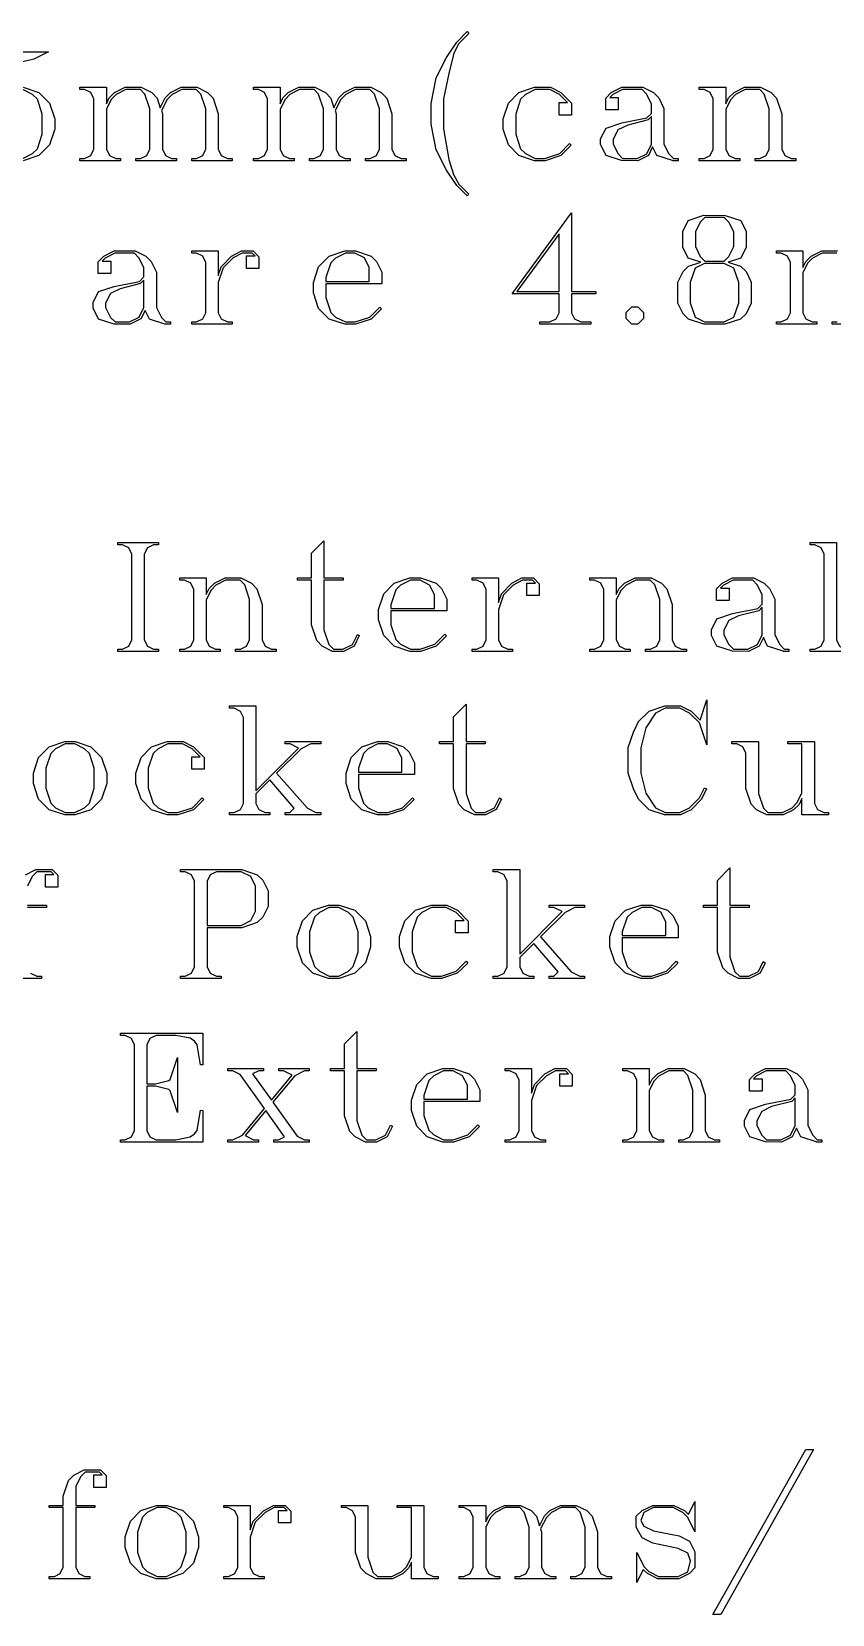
# Model space of a CAD drawing. Header units: millimetres. Extents: x 28 to 1015, y -391 to 146.
# Drawn here: x 409.2 to 519.3, y -391.3 to -173.6 of the extents above; entities that cross this region are included whole.
import ezdxf

# ---------------------------------------------------------------- set-up
doc = ezdxf.new("R2010")
doc.units = ezdxf.units.MM
for name, color, linetype in [('External Cut', 1, 'Continuous'), ('Internal Cut', 5, 'Continuous'), ('Kerf Pocket Cut 3mm', 6, 'Continuous'), ('Pocket Cut 1.1mm', 3, 'Continuous')]:
    doc.layers.add(name, color=color, linetype=linetype)

msp = doc.modelspace()

# ---------------------------------------------------------------- linework, layer by layer
at = {"flags": 128}
for points in [[(469.31567, -195.983381), (469.081599, -196.227204), (467.657672, -194.783771), (466.263004, -192.686892), (464.84883, -189.878049), (464.146619, -186.34749), (464.146619, -183.509389), (464.84883, -179.97883), (466.263004, -177.160234), (467.657672, -175.043849), (469.081599, -173.619922), (469.31567, -173.863745), (467.940507, -175.238908), (467.267555, -176.594564), (466.565345, -179.374148), (465.863134, -182.855943), (465.863134, -187.000936), (466.565345, -191.184941), (467.238296, -193.252562), (467.940507, -194.608218), (469.31567, -195.983381)], [(403.668726, -176.38), (411.480819, -176.38), (409.461964, -177.394304), (406.633615, -178.096515)], [(407.969766, -191.058153), (409.305917, -190.385202), (409.969116, -189.741508), (410.642068, -187.703147), (410.642068, -184.952822), (409.969116, -182.91446), (409.305917, -182.270767), (407.969766, -181.588062)], [(408.028283, -181.275969), (410.18368, -181.987932), (411.646619, -183.450871), (412.358583, -185.606268), (412.358583, -187.049701)], [(436.789662, -191.38), (431.201235, -191.38), (431.201235, -191.058153), (431.854681, -191.058153), (432.712939, -190.638778), (433.132315, -189.78052), (433.132315, -184.250611), (432.459363, -182.21225), (431.835176, -181.588062), (429.835826, -181.588062), (428.499675, -182.270767), (427.846229, -182.933966), (427.026983, -184.484681), (427.163524, -184.904057), (427.163524, -189.78052), (427.5829, -190.638778), (428.441157, -191.058153), (429.104356, -191.058153), (429.104356, -191.38), (423.506177, -191.38), (423.506177, -191.058153), (424.169376, -191.058153), (425.027633, -190.638778), (425.447009, -189.78052), (425.447009, -184.250611), (424.763238, -182.21225), (424.147737, -181.588062), (422.145187, -181.588062), (420.80675, -182.270767), (420.142484, -182.933966), (419.468466, -184.270117), (419.468466, -189.78052), (419.887841, -190.638778), (420.746099, -191.058153), (421.399545, -191.058153), (421.399545, -191.38), (415.820871, -191.38), (415.820871, -191.058153), (416.474317, -191.058153), (417.332575, -190.638778), (417.751951, -189.78052), (417.751951, -182.875449), (417.332575, -182.007438), (416.474317, -181.588062), (415.820871, -181.588062), (415.820871, -181.275969), (419.468466, -181.275969), (419.468466, -183.548401), (419.858887, -182.729155), (420.600567, -181.987932), (422.06442, -181.275969), (424.240694, -181.275969), (425.704547, -181.987932), (426.436474, -182.748661), (426.87566, -184.084811), (427.558822, -182.729155), (428.300502, -181.987932), (429.754602, -181.275969), (431.930876, -181.275969), (433.394729, -181.987932), (434.136409, -182.748661), (434.84883, -184.904057), (434.84883, -189.78052), (435.268205, -190.638778), (436.136216, -191.058153), (436.789662, -191.058153), (436.789662, -191.38)], [(460.68433, -191.38), (455.095904, -191.38), (455.095904, -191.058153), (455.74935, -191.058153), (456.607607, -190.638778), (457.026983, -189.78052), (457.026983, -184.250611), (456.354031, -182.21225), (455.729844, -181.588062), (453.730494, -181.588062), (452.394343, -182.270767), (451.740897, -182.933966), (450.921651, -184.484681), (451.058192, -184.904057), (451.058192, -189.78052), (451.477568, -190.638778), (452.335826, -191.058153), (452.999025, -191.058153), (452.999025, -191.38), (447.400845, -191.38), (447.400845, -191.058153), (448.064044, -191.058153), (448.922302, -190.638778), (449.341678, -189.78052), (449.341678, -184.250611), (448.657906, -182.21225), (448.042405, -181.588062), (446.039855, -181.588062), (444.701418, -182.270767), (444.037153, -182.933966), (443.363134, -184.270117), (443.363134, -189.78052), (443.78251, -190.638778), (444.640767, -191.058153), (445.294213, -191.058153), (445.294213, -191.38), (439.71554, -191.38), (439.71554, -191.058153), (440.368986, -191.058153), (441.227243, -190.638778), (441.646619, -189.78052), (441.646619, -182.875449), (441.227243, -182.007438), (440.368986, -181.588062), (439.71554, -181.588062), (439.71554, -181.275969), (443.363134, -181.275969), (443.363134, -183.548401), (443.753556, -182.729155), (444.495235, -181.987932), (445.959089, -181.275969), (448.135362, -181.275969), (449.599216, -181.987932), (450.331142, -182.748661), (450.770329, -184.084811), (451.453491, -182.729155), (452.19517, -181.987932), (453.649271, -181.275969), (455.825545, -181.275969), (457.289398, -181.987932), (458.031077, -182.748661), (458.743498, -184.904057), (458.743498, -189.78052), (459.162874, -190.638778), (460.030884, -191.058153), (460.68433, -191.058153), (460.68433, -191.38)], [(483.467165, -185.089363), (481.75065, -185.089363), (481.75065, -183.372848), (482.921001, -183.372848), (481.809168, -182.270767), (480.463264, -181.588062), (478.454161, -181.588062), (477.108257, -182.270767), (476.454811, -182.91446), (475.772107, -184.952822), (475.772107, -187.703147), (476.454811, -189.741508), (477.108257, -190.385202), (478.454161, -191.058153), (479.790312, -191.058153), (481.828674, -190.385202), (483.18433, -189.000286), (483.428153, -189.244109), (481.98472, -190.658283), (479.829324, -191.38), (478.385891, -191.38), (476.230494, -190.658283), (474.777308, -189.205098), (474.055592, -187.049701), (474.055592, -185.606268), (474.777308, -183.450871), (476.230494, -181.987932), (478.385891, -181.275969), (480.55104, -181.275969), (482.004226, -181.987932), (483.467165, -183.470377), (483.467165, -185.089363)], [(498.11606, -191.38), (497.355332, -191.38), (497.335826, -191.360494), (495.199935, -190.658283), (494.614759, -189.478179), (494.039337, -190.638778), (492.556892, -191.38), (490.342978, -191.360494), (488.207087, -190.658283), (487.465865, -189.166086), (487.465865, -188.385852), (488.207087, -186.883901), (490.38199, -186.162185), (493.834525, -185.489233), (494.458713, -184.865046), (494.458713, -183.567906), (493.776008, -182.231756), (493.161573, -181.588062), (490.460013, -181.588062), (489.123862, -182.270767), (488.704486, -182.670637), (489.88459, -182.670637), (489.88459, -184.387152), (488.168075, -184.387152), (488.168075, -182.768166), (488.928804, -181.987932), (490.38199, -181.275969), (493.259103, -181.275969), (494.712289, -181.987932), (495.453511, -182.729155), (496.175228, -184.192094), (496.175228, -189.078309), (496.857932, -190.424213), (497.472367, -191.058153), (498.11606, -191.058153), (498.11606, -191.38)], [(514.31567, -191.38), (508.71749, -191.38), (508.71749, -191.058153), (509.380689, -191.058153), (510.238947, -190.638778), (510.658322, -189.78052), (510.658322, -184.250611), (509.974551, -182.21225), (509.35905, -181.588062), (507.3565, -181.588062), (506.018063, -182.270767), (505.353798, -182.933966), (504.679779, -184.270117), (504.679779, -189.78052), (505.099155, -190.638778), (505.957412, -191.058153), (506.610858, -191.058153), (506.610858, -191.38), (501.032185, -191.38), (501.032185, -191.058153), (501.685631, -191.058153), (502.543888, -190.638778), (502.963264, -189.78052), (502.963264, -182.875449), (502.543888, -182.007438), (501.685631, -181.588062), (501.032185, -181.588062), (501.032185, -181.275969), (504.679779, -181.275969), (504.679779, -183.548401), (505.070353, -182.729155), (505.81249, -181.987932), (507.27741, -181.275969), (509.455055, -181.275969), (510.919823, -181.987932), (511.652207, -182.748661), (512.374837, -184.904057), (512.374837, -189.78052), (512.794213, -190.638778), (513.652471, -191.058153), (514.31567, -191.058153), (514.31567, -191.38)], [(412.358583, -187.049701), (411.646619, -189.205098), (410.18368, -190.658283), (408.028283, -191.38)], [(494.458713, -189.078309), (494.458713, -185.303927), (494.000325, -185.772068), (491.18173, -186.484031), (489.845579, -187.14723), (489.18238, -188.463875), (489.18238, -189.078309), (489.865085, -190.424213), (490.479519, -191.058153), (492.478869, -191.058153), (493.795514, -190.404707), (494.458713, -189.078309)], [(486.797789, -209.686242), (483.462289, -209.686242), (483.462289, -212.28052), (483.881664, -213.138778), (484.739922, -213.558153), (486.095579, -213.558153), (486.095579, -213.88), (479.112484, -213.88), (479.112484, -213.558153), (480.46814, -213.558153), (481.326398, -213.138778), (481.745774, -212.28052), (481.745774, -209.686242), (475.29909, -209.686242), (483.462289, -198.558153), (483.462289, -209.364395), (486.797789, -209.364395), (486.797789, -209.686242)], [(508.176203, -210.963875), (507.464239, -212.417061), (506.703511, -213.158283), (504.56762, -213.88), (501.671001, -213.860494), (499.554616, -213.158283), (498.793888, -212.417061), (498.072172, -210.963875), (498.072172, -208.086762), (498.793888, -206.633576), (499.554616, -205.892354), (501.23212, -205.326684), (499.505852, -204.770767), (498.774382, -203.27857), (498.774382, -201.093914), (499.505852, -199.601717), (501.671001, -198.88), (504.606632, -198.899506), (506.742523, -199.601717), (507.483745, -201.093914), (507.483745, -203.27857), (506.742523, -204.770767), (505.026008, -205.326684), (506.703511, -205.892354), (507.464239, -206.633576), (508.176203, -208.086762), (508.176203, -210.963875)], [(505.76723, -203.190793), (505.76723, -201.171938), (505.084525, -199.835787), (504.460338, -199.201847), (501.788036, -199.201847), (501.163849, -199.835787), (500.490897, -201.171938), (500.490897, -203.190793), (501.163849, -204.536697), (501.788036, -205.170637), (504.460338, -205.170637), (505.084525, -204.536697), (505.76723, -203.190793)], [(481.745774, -209.364395), (481.745774, -201.435267), (475.942783, -209.364395), (481.745774, -209.364395)], [(428.289987, -213.88), (427.529259, -213.88), (427.509753, -213.860494), (425.373862, -213.158283), (424.788687, -211.978179), (424.213264, -213.138778), (422.730819, -213.88), (420.516905, -213.860494), (418.381014, -213.158283), (417.639792, -211.666086), (417.639792, -210.885852), (418.381014, -209.383901), (420.555917, -208.662185), (424.008453, -207.989233), (424.63264, -207.365046), (424.63264, -206.067906), (423.949935, -204.731756), (423.335501, -204.088062), (420.63394, -204.088062), (419.297789, -204.770767), (418.878414, -205.170637), (420.058518, -205.170637), (420.058518, -206.887152), (418.342003, -206.887152), (418.342003, -205.268166), (419.102731, -204.487932), (420.555917, -203.775969), (423.43303, -203.775969), (424.886216, -204.487932), (425.627438, -205.229155), (426.349155, -206.692094), (426.349155, -211.578309), (427.03186, -212.924213), (427.646294, -213.558153), (428.289987, -213.558153), (428.289987, -213.88)], [(440.451886, -206.194694), (438.735371, -206.194694), (438.735371, -204.468427), (439.915475, -204.468427), (439.535111, -204.088062), (438.129165, -204.088062), (436.887496, -204.751261), (435.528334, -206.106918), (434.853706, -208.14528), (434.853706, -212.28052), (435.273082, -213.138778), (436.131339, -213.558153), (436.784785, -213.558153), (436.784785, -213.88), (431.206112, -213.88), (431.206112, -213.558153), (431.859558, -213.558153), (432.717815, -213.138778), (433.137191, -212.28052), (433.137191, -205.375449), (432.717815, -204.507438), (431.859558, -204.088062), (431.206112, -204.088062), (431.206112, -203.775969), (434.853706, -203.775969), (434.853706, -207.150481), (435.244433, -205.950871), (436.690456, -204.507438), (438.048551, -203.775969), (439.650774, -203.775969), (440.451886, -204.575709), (440.451886, -206.194694)], [(457.353706, -208.291573), (449.658648, -208.291573), (449.658648, -210.203147), (450.341352, -212.241508), (450.994798, -212.885202), (452.340702, -213.558153), (453.676853, -213.558153), (455.715215, -212.885202), (457.070871, -211.500286), (457.314694, -211.744109), (455.871261, -213.158283), (453.715865, -213.88), (452.272432, -213.88), (450.117035, -213.158283), (448.663849, -211.705098), (447.942133, -209.549701), (447.942133, -208.106268), (448.663849, -205.950871), (450.117035, -204.487932), (452.272432, -203.775969), (453.715865, -203.775969), (455.871261, -204.487932), (456.63199, -205.229155), (457.353706, -206.692094), (457.353706, -208.291573)], [(455.637191, -207.969727), (455.637191, -206.067906), (454.973992, -204.751261), (453.657347, -204.088062), (452.340702, -204.088062), (450.994798, -204.770767), (450.341352, -205.41446), (449.658648, -207.452822), (449.658648, -207.969727), (455.637191, -207.969727)], [(519.965357, -204.088062), (517.962807, -204.088062), (516.62437, -204.770767), (515.960104, -205.433966), (515.286086, -206.770117), (515.286086, -212.28052), (515.705462, -213.138778), (516.563719, -213.558153), (517.217165, -213.558153), (517.217165, -213.88), (511.638492, -213.88), (511.638492, -213.558153), (512.291938, -213.558153), (513.150195, -213.138778), (513.569571, -212.28052), (513.569571, -205.375449), (513.150195, -204.507438), (512.291938, -204.088062), (511.638492, -204.088062), (511.638492, -203.775969), (515.286086, -203.775969), (515.286086, -206.048401), (515.676508, -205.229155), (516.418187, -204.487932), (517.88204, -203.775969), (520.058314, -203.775969)], [(506.459688, -210.905358), (506.459688, -208.14528), (505.786736, -206.14593), (504.479844, -205.492484), (501.768531, -205.492484), (500.471391, -206.14593), (499.788687, -208.14528), (499.788687, -210.905358), (500.471391, -212.904707), (501.768531, -213.558153), (504.479844, -213.558153), (505.786736, -212.904707), (506.459688, -210.905358)], [(424.63264, -211.578309), (424.63264, -207.803927), (424.174252, -208.272068), (421.355657, -208.984031), (420.019506, -209.64723), (419.356307, -210.963875), (419.356307, -211.578309), (420.039012, -212.924213), (420.653446, -213.558153), (422.652796, -213.558153), (423.969441, -212.904707), (424.63264, -211.578309)], [(493.381014, -213.08026), (492.581274, -213.88), (491.762029, -213.88), (490.962289, -213.08026), (490.962289, -212.261014), (491.762029, -211.461274), (492.581274, -211.461274), (493.381014, -212.261014), (493.381014, -213.08026)], [(524.921977, -213.88), (519.323797, -213.88), (519.323797, -213.558153), (519.986996, -213.558153)], [(516.768531, -368.657347), (504.001951, -391.342653), (502.919376, -391.342653), (515.685956, -368.657347), (516.768531, -368.657347)], [(419.43433, -373.875163), (417.717815, -373.875163), (417.717815, -372.158648), (418.897919, -372.158648), (418.517555, -371.778283), (416.542893, -371.778283), (415.916115, -372.412224), (415.240572, -373.748375), (415.240572, -376.352406), (417.873862, -376.352406), (417.873862, -376.664499), (415.240572, -376.664499), (415.240572, -384.856957), (415.659948, -385.715215), (416.518205, -386.13459), (417.171651, -386.13459), (417.171651, -386.456437), (411.592978, -386.456437), (411.592978, -386.13459), (412.3342, -386.13459), (413.085176, -385.73472), (413.524057, -384.856957), (413.524057, -376.664499), (411.592978, -376.664499), (411.592978, -376.352406), (413.524057, -376.352406), (413.524057, -375.094278), (414.244555, -372.938882), (414.984558, -372.178153), (416.415952, -371.456437), (418.635962, -371.456437), (419.43433, -372.256177), (419.43433, -373.875163)], [(432.142393, -382.126138), (431.430429, -384.281534), (429.96749, -385.73472), (427.812094, -386.456437), (426.368661, -386.456437), (424.213264, -385.73472), (422.760078, -384.281534), (422.038362, -382.126138), (422.038362, -380.682705), (422.760078, -378.527308), (424.213264, -377.064369), (426.368661, -376.352406), (427.812094, -376.352406), (429.96749, -377.064369), (431.430429, -378.527308), (432.142393, -380.682705), (432.142393, -382.126138)], [(444.850455, -378.771131), (443.13394, -378.771131), (443.13394, -377.044863), (444.314044, -377.044863), (443.93368, -376.664499), (442.527735, -376.664499), (441.286066, -377.327698), (439.926904, -378.683355), (439.252276, -380.721717), (439.252276, -384.856957), (439.671651, -385.715215), (440.529909, -386.13459), (441.183355, -386.13459), (441.183355, -386.456437), (435.604681, -386.456437), (435.604681, -386.13459), (436.258127, -386.13459), (437.116385, -385.715215), (437.535761, -384.856957), (437.535761, -377.951886), (437.116385, -377.083875), (436.258127, -376.664499), (435.604681, -376.664499), (435.604681, -376.352406), (439.252276, -376.352406), (439.252276, -379.726918), (439.643002, -378.527308), (441.089026, -377.083875), (442.447121, -376.352406), (444.049344, -376.352406), (444.850455, -377.152146), (444.850455, -378.771131)], [(465.087776, -386.456437), (461.430429, -386.456437), (461.430429, -384.184005), (461.030559, -384.993498), (460.289337, -385.73472), (458.836151, -386.456437), (456.592978, -386.436931), (455.198309, -385.73472), (454.457087, -384.973992), (453.735371, -382.818596), (453.735371, -377.951886), (453.315995, -377.083875), (452.457737, -376.664499), (451.804291, -376.664499), (451.804291, -376.352406), (455.451886, -376.352406), (455.451886, -383.481795), (456.125904, -385.520156), (456.751158, -386.13459), (458.743955, -386.13459), (460.092145, -385.461638), (460.746658, -384.79844), (461.430429, -383.462289), (461.430429, -376.664499), (459.489597, -376.664499), (459.489597, -376.352406), (463.146944, -376.352406), (463.146944, -384.856957), (463.56632, -385.715215), (464.424577, -386.13459), (465.087776, -386.13459), (465.087776, -386.456437)], [(488.972692, -386.456437), (483.384265, -386.456437), (483.384265, -386.13459), (484.037711, -386.13459), (484.895969, -385.715215), (485.315345, -384.856957), (485.315345, -379.327048), (484.642393, -377.288687), (484.018205, -376.664499), (482.018856, -376.664499), (480.682705, -377.347204), (480.029259, -378.010403), (479.210013, -379.561118), (479.346554, -379.980494), (479.346554, -384.856957), (479.76593, -385.715215), (480.624187, -386.13459), (481.287386, -386.13459), (481.287386, -386.456437), (475.689207, -386.456437), (475.689207, -386.13459), (476.352406, -386.13459), (477.210663, -385.715215), (477.630039, -384.856957), (477.630039, -379.327048), (476.946267, -377.288687), (476.330766, -376.664499), (474.328216, -376.664499), (472.98978, -377.347204), (472.325514, -378.010403), (471.651495, -379.346554), (471.651495, -384.856957), (472.070871, -385.715215), (472.929129, -386.13459), (473.582575, -386.13459), (473.582575, -386.456437), (468.003901, -386.456437), (468.003901, -386.13459), (468.657347, -386.13459), (469.515605, -385.715215), (469.93498, -384.856957), (469.93498, -377.951886), (469.515605, -377.083875), (468.657347, -376.664499), (468.003901, -376.664499), (468.003901, -376.352406), (471.651495, -376.352406), (471.651495, -378.624837), (472.041917, -377.805592), (472.783597, -377.064369), (474.24745, -376.352406), (476.423724, -376.352406), (477.887577, -377.064369), (478.619504, -377.825098), (479.05869, -379.161248), (479.741852, -377.805592), (480.483532, -377.064369), (481.937632, -376.352406), (484.113906, -376.352406), (485.577759, -377.064369), (486.319439, -377.825098), (487.03186, -379.980494), (487.03186, -384.856957), (487.451235, -385.715215), (488.319246, -386.13459), (488.972692, -386.13459), (488.972692, -386.456437)], [(500.442133, -384.954486), (499.681404, -385.73472), (498.228218, -386.456437), (495.351105, -386.456437), (493.897919, -385.73472), (493.33225, -385.178804), (492.43498, -386.963589), (492.43498, -382.818596), (493.429779, -384.79844), (494.092978, -385.461638), (495.429129, -386.13459), (498.150195, -386.13459), (499.447334, -385.481144), (499.827698, -383.9987), (499.447334, -382.925878), (498.130689, -382.262679), (494.629389, -381.560468), (493.176203, -380.819246), (492.356957, -379.346554), (492.356957, -377.825098), (493.195709, -377.064369), (494.648895, -376.352406), (497.526008, -376.352406), (498.988947, -377.064369), (499.544863, -377.630039), (500.442133, -375.825748), (500.442133, -379.980494), (499.447334, -378.010403), (498.784135, -377.347204), (497.447984, -376.664499), (494.736671, -376.664499), (493.410273, -377.327698), (493.010403, -378.410273), (493.410273, -379.190507), (494.756177, -379.843953), (498.247724, -380.546164), (499.710663, -381.287386), (500.442133, -382.760078), (500.442133, -384.954486)], [(430.425878, -382.779584), (430.425878, -380.029259), (429.752926, -377.990897), (429.089727, -377.347204), (427.753576, -376.664499), (426.436931, -376.664499), (425.091027, -377.347204), (424.437581, -377.990897), (423.754876, -380.029259), (423.754876, -382.779584), (424.437581, -384.817945), (425.091027, -385.461638), (426.436931, -386.13459), (427.753576, -386.13459), (429.089727, -385.461638), (429.752926, -384.817945), (430.425878, -382.779584)]]:
    msp.add_lwpolyline(points, dxfattribs=at)
at = {"layer": 'External Cut', "flags": 128}
for points in [[(458.806892, -324.205098), (458.094928, -325.638778), (456.612484, -326.38), (455.130039, -326.38), (453.678377, -325.658283), (452.941269, -324.897555), (452.223667, -322.742159), (452.223667, -316.588062), (450.292588, -316.588062), (450.292588, -316.275969), (452.223667, -316.275969), (452.223667, -312.881951), (453.940182, -311.155683), (453.940182, -316.275969), (456.573472, -316.275969), (456.573472, -316.588062), (453.940182, -316.588062), (453.940182, -323.405358), (454.613134, -325.443719), (455.237321, -326.058153), (456.53446, -326.058153), (457.851105, -325.404707), (458.53381, -324.039298), (458.806892, -324.205098)], [(432.717815, -326.38), (421.384915, -326.38), (421.384915, -326.058153), (422.038362, -326.058153), (422.896619, -325.638778), (423.315995, -324.78052), (423.315995, -312.97948), (422.896619, -312.121222), (422.038362, -311.701847), (421.384915, -311.701847), (421.384915, -311.38), (432.717815, -311.38), (432.717815, -315.729805), (432.395969, -315.749311), (431.937581, -312.998986), (431.596229, -312.501586), (431.0013, -312.101717), (429.040962, -311.701847), (426.310143, -311.701847), (425.451886, -312.121222), (425.03251, -312.97948), (425.03251, -318.372848), (426.241873, -318.372848), (428.046164, -317.91446), (428.221717, -317.748661), (429.226268, -314.754512), (429.226268, -322.303277), (428.221717, -319.309129), (428.046164, -319.153082), (426.241873, -318.694694), (425.03251, -318.694694), (425.03251, -324.78052), (425.451886, -325.638778), (426.310143, -326.058153), (429.040962, -326.058153), (431.0013, -325.658283), (431.596229, -325.258414), (431.937581, -324.761014), (432.395969, -322.000936), (432.717815, -322.030195), (432.717815, -326.38)], [(447.376463, -326.38), (442.480494, -326.38), (442.480494, -326.058153), (443.13394, -326.058153), (443.972692, -325.638778), (441.397919, -322.049701), (438.540312, -325.463225), (439.720416, -326.058153), (440.383615, -326.058153), (440.383615, -326.38), (436.189857, -326.38), (436.189857, -326.058153), (436.843303, -326.058153), (438.189207, -325.404707), (441.202861, -321.766866), (437.86736, -317.095215), (436.843303, -316.588062), (436.189857, -316.588062), (436.189857, -316.275969), (441.085826, -316.275969), (441.085826, -316.588062), (440.422627, -316.588062), (439.583875, -317.007438), (442.158648, -320.606268), (445.016255, -317.192744), (443.836151, -316.588062), (443.182705, -316.588062), (443.182705, -316.275969), (447.376463, -316.275969), (447.376463, -316.588062), (446.713264, -316.588062), (445.377113, -317.251261), (442.363459, -320.889103), (445.69896, -325.560754), (446.713264, -326.058153), (447.376463, -326.058153), (447.376463, -326.38)], [(470.851756, -320.791573), (463.156697, -320.791573), (463.156697, -322.703147), (463.839402, -324.741508), (464.492848, -325.385202), (465.838752, -326.058153), (467.174902, -326.058153), (469.213264, -325.385202), (470.568921, -324.000286), (470.812744, -324.244109), (469.369311, -325.658283), (467.213914, -326.38), (465.770481, -326.38), (463.615085, -325.658283), (462.161899, -324.205098), (461.440182, -322.049701), (461.440182, -320.606268), (462.161899, -318.450871), (463.615085, -316.987932), (465.770481, -316.275969), (467.213914, -316.275969), (469.369311, -316.987932), (470.130039, -317.729155), (470.851756, -319.192094), (470.851756, -320.791573)], [(469.135241, -320.469727), (469.135241, -318.567906), (468.472042, -317.251261), (467.155397, -316.588062), (465.838752, -316.588062), (464.492848, -317.270767), (463.839402, -317.91446), (463.156697, -319.952822), (463.156697, -320.469727), (469.135241, -320.469727)], [(483.559818, -318.694694), (481.843303, -318.694694), (481.843303, -316.968427), (483.023407, -316.968427), (482.643043, -316.588062), (481.237098, -316.588062), (479.995428, -317.251261), (478.636267, -318.606918), (477.961638, -320.64528), (477.961638, -324.78052), (478.381014, -325.638778), (479.239272, -326.058153), (479.892718, -326.058153), (479.892718, -326.38), (474.314044, -326.38), (474.314044, -326.058153), (474.96749, -326.058153), (475.825748, -325.638778), (476.245124, -324.78052), (476.245124, -317.875449), (475.825748, -317.007438), (474.96749, -316.588062), (474.314044, -316.588062), (474.314044, -316.275969), (477.961638, -316.275969), (477.961638, -319.650481), (478.352365, -318.450871), (479.798389, -317.007438), (481.156484, -316.275969), (482.758707, -316.275969), (483.559818, -317.075709), (483.559818, -318.694694)], [(503.797139, -326.38), (498.19896, -326.38), (498.19896, -326.058153), (498.862159, -326.058153), (499.720416, -325.638778), (500.139792, -324.78052), (500.139792, -319.250611), (499.45602, -317.21225), (498.840519, -316.588062), (496.837969, -316.588062), (495.499533, -317.270767), (494.835267, -317.933966), (494.161248, -319.270117), (494.161248, -324.78052), (494.580624, -325.638778), (495.438882, -326.058153), (496.092328, -326.058153), (496.092328, -326.38), (490.513654, -326.38), (490.513654, -326.058153), (491.1671, -326.058153), (492.025358, -325.638778), (492.444733, -324.78052), (492.444733, -317.875449), (492.025358, -317.007438), (491.1671, -316.588062), (490.513654, -316.588062), (490.513654, -316.275969), (494.161248, -316.275969), (494.161248, -318.548401), (494.551823, -317.729155), (495.293959, -316.987932), (496.758879, -316.275969), (498.936525, -316.275969), (500.401292, -316.987932), (501.133676, -317.748661), (501.856307, -319.904057), (501.856307, -324.78052), (502.275683, -325.638778), (503.13394, -326.058153), (503.797139, -326.058153), (503.797139, -326.38)], [(517.89987, -326.38), (517.139142, -326.38), (517.119636, -326.360494), (514.983745, -325.658283), (514.39857, -324.478179), (513.823147, -325.638778), (512.340702, -326.38), (510.126788, -326.360494), (507.990897, -325.658283), (507.249675, -324.166086), (507.249675, -323.385852), (507.990897, -321.883901), (510.1658, -321.162185), (513.618336, -320.489233), (514.242523, -319.865046), (514.242523, -318.567906), (513.559818, -317.231756), (512.945384, -316.588062), (510.243823, -316.588062), (508.907672, -317.270767), (508.488296, -317.670637), (509.668401, -317.670637), (509.668401, -319.387152), (507.951886, -319.387152), (507.951886, -317.768166), (508.712614, -316.987932), (510.1658, -316.275969), (513.042913, -316.275969), (514.496099, -316.987932), (515.237321, -317.729155), (515.959038, -319.192094), (515.959038, -324.078309), (516.641743, -325.424213), (517.256177, -326.058153), (517.89987, -326.058153), (517.89987, -326.38)], [(514.242523, -324.078309), (514.242523, -320.303927), (513.784135, -320.772068), (510.96554, -321.484031), (509.629389, -322.14723), (508.96619, -323.463875), (508.96619, -324.078309), (509.648895, -325.424213), (510.263329, -326.058153), (512.262679, -326.058153), (513.579324, -325.404707), (514.242523, -324.078309)]]:
    msp.add_lwpolyline(points, dxfattribs=at)
at = {"layer": 'Internal Cut', "flags": 128}
for points in [[(454.262029, -256.705098), (453.550065, -258.138778), (452.06762, -258.88), (450.585176, -258.88), (449.133513, -258.158283), (448.396406, -257.397555), (447.678804, -255.242159), (447.678804, -249.088062), (445.747724, -249.088062), (445.747724, -248.775969), (447.678804, -248.775969), (447.678804, -245.381951), (449.395319, -243.655683), (449.395319, -248.775969), (452.028609, -248.775969), (452.028609, -249.088062), (449.395319, -249.088062), (449.395319, -255.905358), (450.06827, -257.943719), (450.692458, -258.558153), (451.989597, -258.558153), (453.306242, -257.904707), (453.988947, -256.539298), (454.262029, -256.705098)], [(426.612484, -258.88), (421.03381, -258.88), (421.03381, -258.558153), (421.687256, -258.558153), (422.545514, -258.138778), (422.964889, -257.28052), (422.964889, -245.47948), (422.545514, -244.621222), (421.687256, -244.201847), (421.03381, -244.201847), (421.03381, -243.88), (426.612484, -243.88), (426.612484, -244.201847), (425.959038, -244.201847), (425.10078, -244.621222), (424.681404, -245.47948), (424.681404, -257.28052), (425.10078, -258.138778), (425.959038, -258.558153), (426.612484, -258.558153), (426.612484, -258.88)], [(521.849805, -258.88), (516.271131, -258.88), (516.271131, -258.558153), (516.924577, -258.558153), (517.782835, -258.138778), (518.202211, -257.28052), (518.202211, -245.47948), (517.782835, -244.621222), (516.924577, -244.201847), (516.271131, -244.201847), (516.271131, -243.88), (519.918726, -243.88), (519.918726, -257.28052), (520.338101, -258.138778), (521.196359, -258.558153), (521.849805, -258.558153), (521.849805, -258.88)], [(442.831599, -258.88), (437.23342, -258.88), (437.23342, -258.558153), (437.896619, -258.558153), (438.754876, -258.138778), (439.174252, -257.28052), (439.174252, -251.750611), (438.490481, -249.71225), (437.87498, -249.088062), (435.87243, -249.088062), (434.533993, -249.770767), (433.869727, -250.433966), (433.195709, -251.770117), (433.195709, -257.28052), (433.615085, -258.138778), (434.473342, -258.558153), (435.126788, -258.558153), (435.126788, -258.88), (429.548114, -258.88), (429.548114, -258.558153), (430.20156, -258.558153), (431.059818, -258.138778), (431.479194, -257.28052), (431.479194, -250.375449), (431.059818, -249.507438), (430.20156, -249.088062), (429.548114, -249.088062), (429.548114, -248.775969), (433.195709, -248.775969), (433.195709, -251.048401), (433.586283, -250.229155), (434.32842, -249.487932), (435.79334, -248.775969), (437.970985, -248.775969), (439.435753, -249.487932), (440.168136, -250.248661), (440.890767, -252.404057), (440.890767, -257.28052), (441.310143, -258.138778), (442.168401, -258.558153), (442.831599, -258.558153), (442.831599, -258.88)], [(466.306892, -253.291573), (458.611834, -253.291573), (458.611834, -255.203147), (459.294538, -257.241508), (459.947984, -257.885202), (461.293888, -258.558153), (462.630039, -258.558153), (464.668401, -257.885202), (466.024057, -256.500286), (466.26788, -256.744109), (464.824447, -258.158283), (462.669051, -258.88), (461.225618, -258.88), (459.070221, -258.158283), (457.617035, -256.705098), (456.895319, -254.549701), (456.895319, -253.106268), (457.617035, -250.950871), (459.070221, -249.487932), (461.225618, -248.775969), (462.669051, -248.775969), (464.824447, -249.487932), (465.585176, -250.229155), (466.306892, -251.692094), (466.306892, -253.291573)], [(464.590377, -252.969727), (464.590377, -251.067906), (463.927178, -249.751261), (462.610533, -249.088062), (461.293888, -249.088062), (459.947984, -249.770767), (459.294538, -250.41446), (458.611834, -252.452822), (458.611834, -252.969727), (464.590377, -252.969727)], [(479.014954, -251.194694), (477.29844, -251.194694), (477.29844, -249.468427), (478.478544, -249.468427), (478.098179, -249.088062), (476.692234, -249.088062), (475.450565, -249.751261), (474.091403, -251.106918), (473.416775, -253.14528), (473.416775, -257.28052), (473.836151, -258.138778), (474.694408, -258.558153), (475.347854, -258.558153), (475.347854, -258.88), (469.769181, -258.88), (469.769181, -258.558153), (470.422627, -258.558153), (471.280884, -258.138778), (471.70026, -257.28052), (471.70026, -250.375449), (471.280884, -249.507438), (470.422627, -249.088062), (469.769181, -249.088062), (469.769181, -248.775969), (473.416775, -248.775969), (473.416775, -252.150481), (473.807502, -250.950871), (475.253525, -249.507438), (476.61162, -248.775969), (478.213843, -248.775969), (479.014954, -249.575709), (479.014954, -251.194694)], [(499.252276, -258.88), (493.654096, -258.88), (493.654096, -258.558153), (494.317295, -258.558153), (495.175553, -258.138778), (495.594928, -257.28052), (495.594928, -251.750611), (494.911157, -249.71225), (494.295656, -249.088062), (492.293106, -249.088062), (490.954669, -249.770767), (490.290404, -250.433966), (489.616385, -251.770117), (489.616385, -257.28052), (490.035761, -258.138778), (490.894018, -258.558153), (491.547464, -258.558153), (491.547464, -258.88), (485.968791, -258.88), (485.968791, -258.558153), (486.622237, -258.558153), (487.480494, -258.138778), (487.89987, -257.28052), (487.89987, -250.375449), (487.480494, -249.507438), (486.622237, -249.088062), (485.968791, -249.088062), (485.968791, -248.775969), (489.616385, -248.775969), (489.616385, -251.048401), (490.006959, -250.229155), (490.749096, -249.487932), (492.214016, -248.775969), (494.391661, -248.775969), (495.856429, -249.487932), (496.588813, -250.248661), (497.311443, -252.404057), (497.311443, -257.28052), (497.730819, -258.138778), (498.589077, -258.558153), (499.252276, -258.558153), (499.252276, -258.88)], [(513.355007, -258.88), (512.594278, -258.88), (512.574772, -258.860494), (510.438882, -258.158283), (509.853706, -256.978179), (509.278283, -258.138778), (507.795839, -258.88), (505.581925, -258.860494), (503.446034, -258.158283), (502.704811, -256.666086), (502.704811, -255.885852), (503.446034, -254.383901), (505.620936, -253.662185), (509.073472, -252.989233), (509.697659, -252.365046), (509.697659, -251.067906), (509.014954, -249.731756), (508.40052, -249.088062), (505.69896, -249.088062), (504.362809, -249.770767), (503.943433, -250.170637), (505.123537, -250.170637), (505.123537, -251.887152), (503.407022, -251.887152), (503.407022, -250.268166), (504.16775, -249.487932), (505.620936, -248.775969), (508.498049, -248.775969), (509.951235, -249.487932), (510.692458, -250.229155), (511.414174, -251.692094), (511.414174, -256.578309), (512.096879, -257.924213), (512.711313, -258.558153), (513.355007, -258.558153), (513.355007, -258.88)], [(509.697659, -256.578309), (509.697659, -252.803927), (509.239272, -253.272068), (506.420676, -253.984031), (505.084525, -254.64723), (504.421326, -255.963875), (504.421326, -256.578309), (505.104031, -257.924213), (505.718466, -258.558153), (507.717815, -258.558153), (509.03446, -257.904707), (509.697659, -256.578309)]]:
    msp.add_lwpolyline(points, dxfattribs=at)
at = {"layer": 'Kerf Pocket Cut 3mm', "flags": 128}
for points in [[(408.342815, -289.601717), (409.77421, -288.88), (411.994219, -288.88), (412.792588, -289.67974), (412.792588, -291.298726)], [(412.792588, -291.298726), (411.076073, -291.298726), (411.076073, -289.582211), (412.256177, -289.582211), (411.875813, -289.201847), (409.90115, -289.201847), (409.274372, -289.835787), (408.59883, -291.171938)], [(441.710013, -293.971027), (440.987382, -295.433966), (440.225892, -296.165436), (438.087411, -296.887152), (433.312744, -296.887152), (433.312744, -302.28052), (433.73212, -303.138778), (434.590377, -303.558153), (435.243823, -303.558153), (435.243823, -303.88), (429.66515, -303.88), (429.66515, -303.558153), (430.318596, -303.558153), (431.176853, -303.138778), (431.596229, -302.28052), (431.596229, -290.47948), (431.176853, -289.621222), (430.318596, -289.201847), (429.66515, -289.201847), (429.66515, -288.88), (438.111183, -288.899506), (440.227568, -289.601717), (440.988296, -290.333186), (441.710013, -291.796125), (441.710013, -293.971027)], [(439.993498, -294.595215), (439.993498, -291.171938), (439.329385, -289.855293), (438.010759, -289.201847), (434.592206, -289.201847), (433.732729, -289.621222), (433.312744, -290.47948), (433.312744, -296.565306), (438.010759, -296.565306), (439.329385, -295.91186), (439.993498, -294.595215)], [(485.256827, -303.88), (480.360858, -303.88), (480.360858, -303.558153), (481.004551, -303.558153), (481.59948, -302.963225), (478.263979, -299.062055), (476.3329, -300.983381), (476.3329, -302.28052), (476.752276, -303.138778), (477.610533, -303.558153), (478.263979, -303.558153), (478.263979, -303.88), (472.685306, -303.88), (472.685306, -303.558153), (473.338752, -303.558153), (474.197009, -303.138778), (474.616385, -302.28052), (474.616385, -290.47948), (474.197009, -289.621222), (473.338752, -289.201847), (472.685306, -289.201847), (472.685306, -288.88), (476.3329, -288.88), (476.3329, -300.544499), (482.184655, -294.673238), (481.024057, -294.088062), (480.360858, -294.088062), (480.360858, -293.775969), (485.256827, -293.775969), (485.256827, -294.088062), (483.90117, -294.088062), (482.56502, -294.770767), (479.180754, -298.125774), (483.423277, -302.963225), (484.593628, -303.558153), (485.256827, -303.558153), (485.256827, -303.88)], [(510.117035, -301.705098), (509.405072, -303.138778), (507.922627, -303.88), (506.440182, -303.88), (504.98852, -303.158283), (504.251412, -302.397555), (503.53381, -300.242159), (503.53381, -294.088062), (501.602731, -294.088062), (501.602731, -293.775969), (503.53381, -293.775969), (503.53381, -290.381951), (505.250325, -288.655683), (505.250325, -293.775969), (507.883615, -293.775969), (507.883615, -294.088062), (505.250325, -294.088062), (505.250325, -300.905358), (505.923277, -302.943719), (506.547464, -303.558153), (507.844603, -303.558153), (509.161248, -302.904707), (509.843953, -301.539298), (510.117035, -301.705098)], [(408.59883, -293.775969), (411.23212, -293.775969), (411.23212, -294.088062), (408.59883, -294.088062)], [(455.812744, -299.549701), (455.10078, -301.705098), (453.637841, -303.158283), (451.482445, -303.88), (450.039012, -303.88), (447.883615, -303.158283), (446.430429, -301.705098), (445.708713, -299.549701), (445.708713, -298.106268), (446.430429, -295.950871), (447.883615, -294.487932), (450.039012, -293.775969), (451.482445, -293.775969), (453.637841, -294.487932), (455.10078, -295.950871), (455.812744, -298.106268), (455.812744, -299.549701)], [(469.223017, -297.589363), (467.506502, -297.589363), (467.506502, -295.872848), (468.676853, -295.872848), (467.56502, -294.770767), (466.219116, -294.088062), (464.210013, -294.088062), (462.864109, -294.770767), (462.210663, -295.41446), (461.527958, -297.452822), (461.527958, -300.203147), (462.210663, -302.241508), (462.864109, -302.885202), (464.210013, -303.558153), (465.546164, -303.558153), (467.584525, -302.885202), (468.940182, -301.500286), (469.184005, -301.744109), (467.740572, -303.158283), (465.585176, -303.88), (464.141743, -303.88), (461.986346, -303.158283), (460.53316, -301.705098), (459.811443, -299.549701), (459.811443, -298.106268), (460.53316, -295.950871), (461.986346, -294.487932), (464.141743, -293.775969), (466.306892, -293.775969), (467.760078, -294.487932), (469.223017, -295.970377), (469.223017, -297.589363)], [(498.140442, -298.291573), (490.445384, -298.291573), (490.445384, -300.203147), (491.128088, -302.241508), (491.781534, -302.885202), (493.127438, -303.558153), (494.463589, -303.558153), (496.501951, -302.885202), (497.857607, -301.500286), (498.10143, -301.744109), (496.657997, -303.158283), (494.502601, -303.88), (493.059168, -303.88), (490.903771, -303.158283), (489.450585, -301.705098), (488.728869, -299.549701), (488.728869, -298.106268), (489.450585, -295.950871), (490.903771, -294.487932), (493.059168, -293.775969), (494.502601, -293.775969), (496.657997, -294.487932), (497.418726, -295.229155), (498.140442, -296.692094), (498.140442, -298.291573)], [(454.096229, -300.203147), (454.096229, -297.452822), (453.423277, -295.41446), (452.760078, -294.770767), (451.423927, -294.088062), (450.107282, -294.088062), (448.761378, -294.770767), (448.107932, -295.41446), (447.425228, -297.452822), (447.425228, -300.203147), (448.107932, -302.241508), (448.761378, -302.885202), (450.107282, -303.558153), (451.423927, -303.558153), (452.760078, -302.885202), (453.423277, -302.241508), (454.096229, -300.203147)], [(496.423927, -297.969727), (496.423927, -296.067906), (495.760728, -294.751261), (494.444083, -294.088062), (493.127438, -294.088062), (491.781534, -294.770767), (491.128088, -295.41446), (490.445384, -297.452822), (490.445384, -297.969727), (496.423927, -297.969727)], [(409.018205, -303.138778), (409.876463, -303.558153), (410.529909, -303.558153), (410.529909, -303.88), (404.951235, -303.88)]]:
    msp.add_lwpolyline(points, dxfattribs=at)
at = {"layer": 'Pocket Cut 1.1mm', "flags": 128}
for points in [[(502.065995, -271.71485), (501.071196, -268.720702), (499.705787, -267.374798), (498.369636, -266.701847), (496.35078, -266.701847), (495.014629, -267.355293), (493.658973, -269.393654), (492.976268, -272.153732), (492.976268, -275.606268), (493.658973, -278.366346), (495.014629, -280.404707), (496.35078, -281.058153), (498.369636, -281.058153), (499.705787, -280.385202), (501.071196, -279.019792), (501.763654, -277.644629), (502.046489, -277.800676), (501.344278, -279.224603), (499.910598, -280.658283), (498.447659, -281.38), (496.253251, -281.360494), (494.136866, -280.658283), (492.673927, -279.224603), (491.981469, -277.78117), (491.259753, -275.64528), (491.259753, -272.11472), (491.981469, -269.97883), (492.673927, -268.535397), (494.136866, -267.101717), (496.272757, -266.38), (498.447659, -266.38), (499.910598, -267.101717), (501.14922, -268.340338), (502.065995, -265.560754), (502.065995, -271.71485)], [(448.961313, -281.38), (444.065345, -281.38), (444.065345, -281.058153), (444.709038, -281.058153), (445.303966, -280.463225), (441.968466, -276.562055), (440.037386, -278.483381), (440.037386, -279.78052), (440.456762, -280.638778), (441.31502, -281.058153), (441.968466, -281.058153), (441.968466, -281.38), (436.389792, -281.38), (436.389792, -281.058153), (437.043238, -281.058153), (437.901495, -280.638778), (438.320871, -279.78052), (438.320871, -267.97948), (437.901495, -267.121222), (437.043238, -266.701847), (436.389792, -266.701847), (436.389792, -266.38), (440.037386, -266.38), (440.037386, -278.044499), (445.889142, -272.173238), (444.728544, -271.588062), (444.065345, -271.588062), (444.065345, -271.275969), (448.961313, -271.275969), (448.961313, -271.588062), (447.605657, -271.588062), (446.269506, -272.270767), (442.885241, -275.625774), (447.127763, -280.463225), (448.298114, -281.058153), (448.961313, -281.058153), (448.961313, -281.38)], [(473.821521, -279.205098), (473.109558, -280.638778), (471.627113, -281.38), (470.144668, -281.38), (468.693006, -280.658283), (467.955898, -279.897555), (467.238296, -277.742159), (467.238296, -271.588062), (465.307217, -271.588062), (465.307217, -271.275969), (467.238296, -271.275969), (467.238296, -267.881951), (468.954811, -266.155683), (468.954811, -271.275969), (471.588101, -271.275969), (471.588101, -271.588062), (468.954811, -271.588062), (468.954811, -278.405358), (469.627763, -280.443719), (470.251951, -281.058153), (471.54909, -281.058153), (472.865735, -280.404707), (473.54844, -279.039298), (473.821521, -279.205098)], [(419.51723, -277.049701), (418.805267, -279.205098), (417.342328, -280.658283), (415.186931, -281.38), (413.743498, -281.38), (411.588101, -280.658283), (410.134915, -279.205098), (409.413199, -277.049701), (409.413199, -275.606268), (410.134915, -273.450871), (411.588101, -271.987932), (413.743498, -271.275969), (415.186931, -271.275969), (417.342328, -271.987932), (418.805267, -273.450871), (419.51723, -275.606268), (419.51723, -277.049701)], [(417.800715, -277.703147), (417.800715, -274.952822), (417.127763, -272.91446), (416.464564, -272.270767), (415.128414, -271.588062), (413.811769, -271.588062), (412.465865, -272.270767), (411.812419, -272.91446), (411.129714, -274.952822), (411.129714, -277.703147), (411.812419, -279.741508), (412.465865, -280.385202), (413.811769, -281.058153), (415.128414, -281.058153), (416.464564, -280.385202), (417.127763, -279.741508), (417.800715, -277.703147)], [(432.927503, -275.089363), (431.210988, -275.089363), (431.210988, -273.372848), (432.381339, -273.372848), (431.269506, -272.270767), (429.923602, -271.588062), (427.914499, -271.588062), (426.568596, -272.270767), (425.91515, -272.91446), (425.232445, -274.952822), (425.232445, -277.703147), (425.91515, -279.741508), (426.568596, -280.385202), (427.914499, -281.058153), (429.25065, -281.058153), (431.289012, -280.385202), (432.644668, -279.000286), (432.888492, -279.244109), (431.445059, -280.658283), (429.289662, -281.38), (427.846229, -281.38), (425.690832, -280.658283), (424.237646, -279.205098), (423.51593, -277.049701), (423.51593, -275.606268), (424.237646, -273.450871), (425.690832, -271.987932), (427.846229, -271.275969), (430.011378, -271.275969), (431.464564, -271.987932), (432.927503, -273.470377), (432.927503, -275.089363)], [(461.844928, -275.791573), (454.14987, -275.791573), (454.14987, -277.703147), (454.832575, -279.741508), (455.486021, -280.385202), (456.831925, -281.058153), (458.168075, -281.058153), (460.206437, -280.385202), (461.562094, -279.000286), (461.805917, -279.244109), (460.362484, -280.658283), (458.207087, -281.38), (456.763654, -281.38), (454.608257, -280.658283), (453.155072, -279.205098), (452.433355, -277.049701), (452.433355, -275.606268), (453.155072, -273.450871), (454.608257, -271.987932), (456.763654, -271.275969), (458.207087, -271.275969), (460.362484, -271.987932), (461.123212, -272.729155), (461.844928, -274.192094), (461.844928, -275.791573)], [(460.128414, -275.469727), (460.128414, -273.567906), (459.465215, -272.251261), (458.14857, -271.588062), (456.831925, -271.588062), (455.486021, -272.270767), (454.832575, -272.91446), (454.14987, -274.952822), (454.14987, -275.469727), (460.128414, -275.469727)], [(518.811769, -281.38), (515.154421, -281.38), (515.154421, -279.107568), (514.754551, -279.917061), (514.013329, -280.658283), (512.560143, -281.38), (510.31697, -281.360494), (508.922302, -280.658283), (508.181079, -279.897555), (507.459363, -277.742159), (507.459363, -272.875449), (507.039987, -272.007438), (506.18173, -271.588062), (505.528283, -271.588062), (505.528283, -271.275969), (509.175878, -271.275969), (509.175878, -278.405358), (509.849896, -280.443719), (510.47515, -281.058153), (512.467947, -281.058153), (513.816137, -280.385202), (514.47065, -279.722003), (515.154421, -278.385852), (515.154421, -271.588062), (513.213589, -271.588062), (513.213589, -271.275969), (516.870936, -271.275969), (516.870936, -279.78052), (517.290312, -280.638778), (518.14857, -281.058153), (518.811769, -281.058153), (518.811769, -281.38)]]:
    msp.add_lwpolyline(points, dxfattribs=at)

doc.saveas('drawing.dxf')
